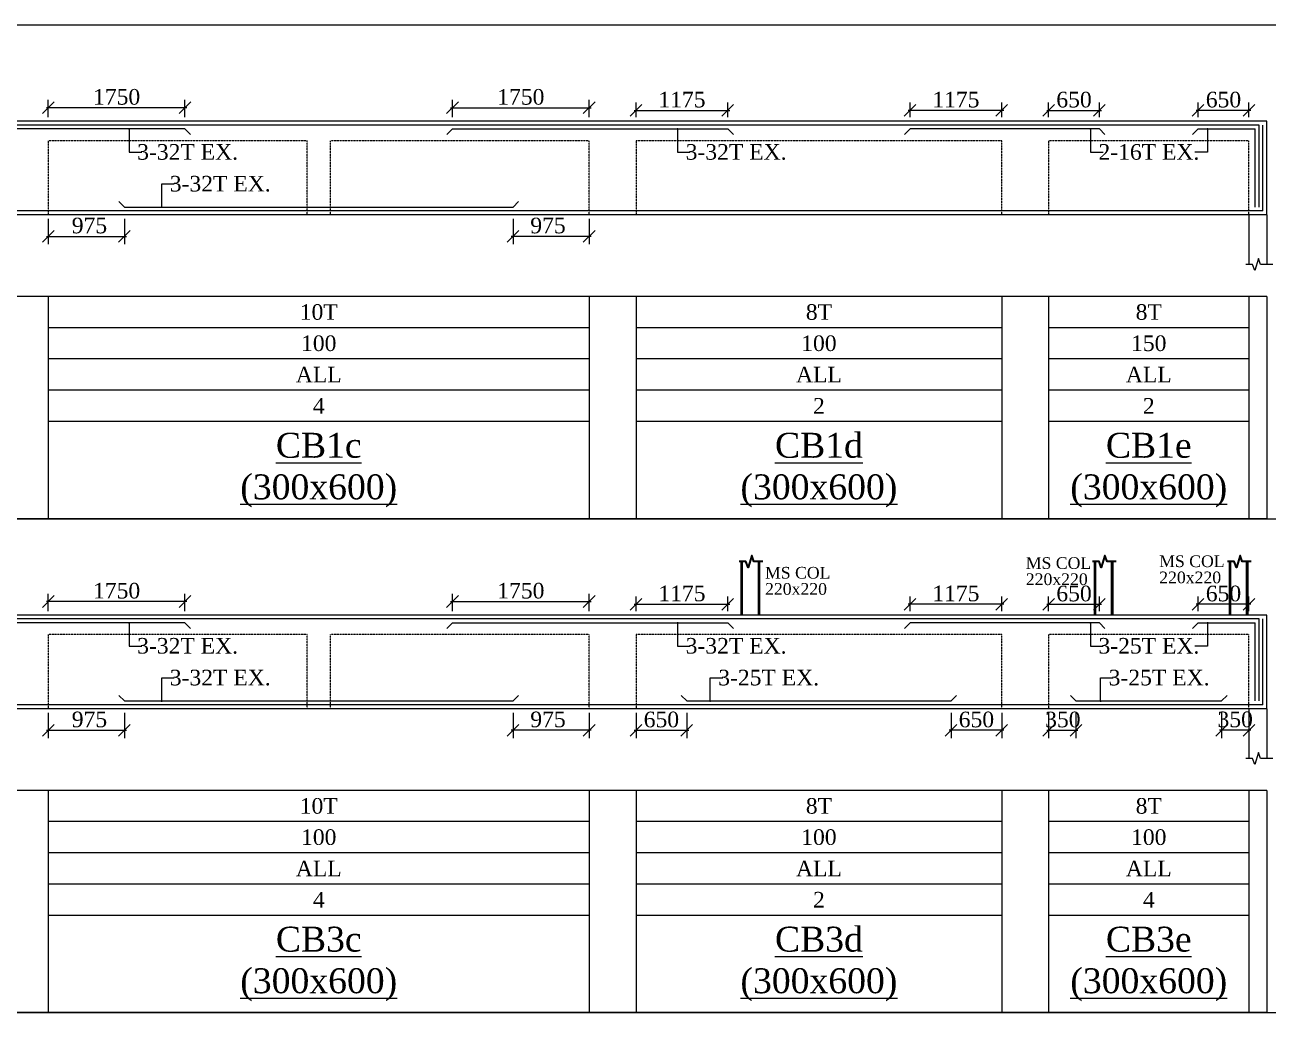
# Model space of a CAD drawing. Header units: inches. Extents: x 11017527 to 11245450, y -2821070 to -2693013.
# Drawn here: x 11199639 to 11215560, y -2738076 to -2725269 of the extents above; entities that cross this region are included whole.
import ezdxf
from ezdxf.enums import TextEntityAlignment as Align

# ---------------------------------------------------------------- set-up
doc = ezdxf.new("R2010")
doc.units = ezdxf.units.IN
doc.header["$LTSCALE"] = 0.5
doc.header["$MEASUREMENT"] = 0
doc.linetypes.add('HIDDEN', pattern=[9.525, 6.35, -3.175])
doc.layers.get('0').update_dxf_attribs({"lineweight": 0})
for name, color, linetype, lineweight in [('S-C4-ABOVE B1 TO TOP', 7, 'Continuous', 30), ('S-CUT OUT LINE', 9, 'Continuous', 9), ('S-DIM L.S.', 4, 'Continuous', 9), ('S-L.S.SECTION', 5, 'Continuous', 9), ('S-L.S.SLAB LINE', 8, 'HIDDEN', 5), ('S-L.S.STEEL', 6, 'Continuous', 15), ('S-SECTION MARK', 7, 'Continuous', 0), ('S-SHEET', 251, 'Continuous', 0), ('S-TEXT', 7, 'Continuous', 0), ('S-TEXT L.S. BEAM NO.', 30, 'Continuous', 5), ('S-TEXT. L.S.', 7, 'Continuous', 13)]:
    doc.layers.add(name, color=color, linetype=linetype, lineweight=lineweight)
doc.styles.add('135', font='arial.ttf', dxfattribs={"width": 0.8, "height": 135})
doc.styles.add('SHEET TEXT', font='times.ttf')
doc.styles.get("Standard").update_dxf_attribs({"font": 'times.ttf'})
doc.styles.add('TEXT', font='times.ttf')
doc.dimstyles.new('75', dxfattribs={"dimtxt": 135, "dimasz": 90, "dimexe": 0.1, "dimexo": 0.03, "dimgap": 0.09, "dimtad": 1, "dimdec": 0, "dimzin": 0, "dimdsep": 46, "dimtxsty": '135', "dimblk": 'ARCHTICK', "dimcen": 0.09, "dimclrd": 256, "dimclre": 256, "dimclrt": 256, "dimadec": 0, "dimazin": 0, "dimtfac": 1, "dimtdec": 0, "dimtofl": 0, "dimtmove": 1, "dimatfit": 3, "dimldrblk": 'DOTSMALL', "dimfxl": 1, "dimtolj": 1, "dimtzin": 0, "dimlwd": -1, "dimlwe": -1, "dimarcsym": 0})
doc.dimstyles.new('SETU_1', dxfattribs={"dimtxt": 200, "dimasz": 150, "dimexe": 100, "dimexo": 50, "dimgap": 35, "dimtad": 1, "dimdec": 0, "dimzin": 0, "dimdsep": 46, "dimtxsty": 'Standard', "dimblk": 'OBLIQUE', "dimcen": 150, "dimdle": 25, "dimclrd": 4, "dimclre": 7, "dimclrt": 256, "dimadec": 0, "dimazin": 0, "dimtfac": 1, "dimtdec": 0, "dimtofl": 0, "dimtmove": 1, "dimatfit": 3, "dimfxl": 1, "dimtolj": 1, "dimtzin": 0, "dimlwd": -1, "dimlwe": 5, "dimarcsym": 1})

# ---------------------------------------------------------------- blocks, each defined once
blk = doc.blocks.new('_Oblique')
at = {"color": 0, "linetype": 'ByBlock', "lineweight": -2}
blk.add_line((-0.5, -0.5), (0.5, 0.5), dxfattribs=at)
blk = doc.blocks.new('*D212')
at = {"layer": 'S-DIM L.S.', "color": 7, "transparency": 16777216}
blk.add_line((11215338, -2726364), (11214638, -2726364), dxfattribs=at)
at = {"layer": 'S-DIM L.S.', "color": 7, "lineweight": 5, "transparency": 16777216}
for p, q in [((11214663, -2726452), (11214663, -2726264)), ((11215313, -2726452), (11215313, -2726264))]:
    blk.add_line(p, q, dxfattribs=at)
at = {"layer": 'S-DIM L.S.', "color": 7, "transparency": 16777216, "xscale": 150, "yscale": 150, "zscale": 150, "rotation": 180}
blk.add_blockref('_Oblique', (11214663, -2726364), dxfattribs=at)
at = {"layer": 'S-DIM L.S.', "color": 7, "transparency": 16777216, "xscale": 150, "yscale": 150, "zscale": 150}
blk.add_blockref('_Oblique', (11215313, -2726364), dxfattribs=at)
at = {"layer": 'S-DIM L.S.', "transparency": 16777216, "insert": (11214988, -2726227), "char_height": 200, "attachment_point": 5, "style": 'TEXT'}
blk.add_mtext('\\A1;650', dxfattribs=at)
blk = doc.blocks.new('*D214')
at = {"layer": 'S-DIM L.S.', "color": 7, "transparency": 16777216}
blk.add_line((11212724, -2726364), (11213424, -2726364), dxfattribs=at)
at = {"layer": 'S-DIM L.S.', "color": 7, "lineweight": 5, "transparency": 16777216}
for p, q in [((11212749, -2726452), (11212749, -2726264)), ((11213399, -2726452), (11213399, -2726264))]:
    blk.add_line(p, q, dxfattribs=at)
at = {"layer": 'S-DIM L.S.', "color": 7, "transparency": 16777216, "xscale": 150, "yscale": 150, "zscale": 150, "rotation": 180}
blk.add_blockref('_Oblique', (11212749, -2726364), dxfattribs=at)
at = {"layer": 'S-DIM L.S.', "color": 7, "transparency": 16777216, "xscale": 150, "yscale": 150, "zscale": 150}
blk.add_blockref('_Oblique', (11213399, -2726364), dxfattribs=at)
at = {"layer": 'S-DIM L.S.', "transparency": 16777216, "insert": (11213074, -2726227), "char_height": 200, "attachment_point": 5, "style": 'TEXT'}
blk.add_mtext('\\A1;650', dxfattribs=at)
blk = doc.blocks.new('*D215')
at = {"layer": 'S-DIM L.S.', "color": 7, "transparency": 16777216}
blk.add_line((11212174, -2726364), (11210949, -2726364), dxfattribs=at)
at = {"layer": 'S-DIM L.S.', "color": 7, "lineweight": 5, "transparency": 16777216}
for p, q in [((11210974, -2726452), (11210974, -2726264)), ((11212149, -2726452), (11212149, -2726264))]:
    blk.add_line(p, q, dxfattribs=at)
at = {"layer": 'S-DIM L.S.', "color": 7, "transparency": 16777216, "xscale": 150, "yscale": 150, "zscale": 150, "rotation": 180}
blk.add_blockref('_Oblique', (11210974, -2726364), dxfattribs=at)
at = {"layer": 'S-DIM L.S.', "color": 7, "transparency": 16777216, "xscale": 150, "yscale": 150, "zscale": 150}
blk.add_blockref('_Oblique', (11212149, -2726364), dxfattribs=at)
at = {"layer": 'S-DIM L.S.', "transparency": 16777216, "insert": (11211561, -2726227), "char_height": 200, "attachment_point": 5, "style": 'TEXT'}
blk.add_mtext('\\A1;1175', dxfattribs=at)
blk = doc.blocks.new('*D216')
at = {"layer": 'S-DIM L.S.', "color": 7, "transparency": 16777216}
blk.add_line((11207440, -2726364), (11208665, -2726364), dxfattribs=at)
at = {"layer": 'S-DIM L.S.', "color": 7, "lineweight": 5, "transparency": 16777216}
for p, q in [((11207465, -2726452), (11207465, -2726264)), ((11208640, -2726452), (11208640, -2726264))]:
    blk.add_line(p, q, dxfattribs=at)
at = {"layer": 'S-DIM L.S.', "color": 7, "transparency": 16777216, "xscale": 150, "yscale": 150, "zscale": 150, "rotation": 180}
blk.add_blockref('_Oblique', (11207465, -2726364), dxfattribs=at)
at = {"layer": 'S-DIM L.S.', "color": 7, "transparency": 16777216, "xscale": 150, "yscale": 150, "zscale": 150}
blk.add_blockref('_Oblique', (11208640, -2726364), dxfattribs=at)
at = {"layer": 'S-DIM L.S.', "transparency": 16777216, "insert": (11208053, -2726227), "char_height": 200, "attachment_point": 5, "style": 'TEXT'}
blk.add_mtext('\\A1;1175', dxfattribs=at)
blk = doc.blocks.new('*D217')
at = {"layer": 'S-DIM L.S.', "color": 7, "lineweight": 5, "transparency": 16777216}
for p, q in [((11205890, -2727752), (11205890, -2728077)), ((11206865, -2727752), (11206865, -2728077))]:
    blk.add_line(p, q, dxfattribs=at)
at = {"layer": 'S-DIM L.S.', "color": 7, "transparency": 16777216}
blk.add_line((11206890, -2727977), (11205865, -2727977), dxfattribs=at)
at = {"layer": 'S-DIM L.S.', "color": 7, "transparency": 16777216, "xscale": 150, "yscale": 150, "zscale": 150, "rotation": 180}
blk.add_blockref('_Oblique', (11205890, -2727977), dxfattribs=at)
at = {"layer": 'S-DIM L.S.', "color": 7, "transparency": 16777216, "xscale": 150, "yscale": 150, "zscale": 150}
blk.add_blockref('_Oblique', (11206865, -2727977), dxfattribs=at)
at = {"layer": 'S-DIM L.S.', "transparency": 16777216, "insert": (11206338, -2727839), "char_height": 200, "attachment_point": 5, "style": 'TEXT'}
blk.add_mtext('\\A1;975', dxfattribs=at)
blk = doc.blocks.new('*D218')
at = {"layer": 'S-DIM L.S.', "color": 7, "lineweight": 5, "transparency": 16777216}
for p, q in [((11205115, -2726452), (11205115, -2726229)), ((11206865, -2726452), (11206865, -2726229))]:
    blk.add_line(p, q, dxfattribs=at)
at = {"layer": 'S-DIM L.S.', "color": 7, "transparency": 16777216}
blk.add_line((11205090, -2726329), (11206890, -2726329), dxfattribs=at)
at = {"layer": 'S-DIM L.S.', "color": 7, "transparency": 16777216, "xscale": 150, "yscale": 150, "zscale": 150, "rotation": 180}
blk.add_blockref('_Oblique', (11205115, -2726329), dxfattribs=at)
at = {"layer": 'S-DIM L.S.', "color": 7, "transparency": 16777216, "xscale": 150, "yscale": 150, "zscale": 150}
blk.add_blockref('_Oblique', (11206865, -2726329), dxfattribs=at)
at = {"layer": 'S-DIM L.S.', "transparency": 16777216, "insert": (11205990, -2726192), "char_height": 200, "attachment_point": 5, "style": 'TEXT'}
blk.add_mtext('\\A1;1750', dxfattribs=at)
blk = doc.blocks.new('*D220')
at = {"layer": 'S-DIM L.S.', "color": 7, "lineweight": 5, "transparency": 16777216}
for p, q in [((11199939, -2727752), (11199939, -2728077)), ((11200914, -2727752), (11200914, -2728077))]:
    blk.add_line(p, q, dxfattribs=at)
at = {"layer": 'S-DIM L.S.', "color": 7, "transparency": 16777216}
blk.add_line((11199914, -2727977), (11200939, -2727977), dxfattribs=at)
at = {"layer": 'S-DIM L.S.', "color": 7, "transparency": 16777216, "xscale": 150, "yscale": 150, "zscale": 150, "rotation": 180}
blk.add_blockref('_Oblique', (11199939, -2727977), dxfattribs=at)
at = {"layer": 'S-DIM L.S.', "color": 7, "transparency": 16777216, "xscale": 150, "yscale": 150, "zscale": 150}
blk.add_blockref('_Oblique', (11200914, -2727977), dxfattribs=at)
at = {"layer": 'S-DIM L.S.', "transparency": 16777216, "insert": (11200466, -2727839), "char_height": 200, "attachment_point": 5, "style": 'TEXT'}
blk.add_mtext('\\A1;975', dxfattribs=at)
blk = doc.blocks.new('*D221')
at = {"layer": 'S-DIM L.S.', "color": 7, "lineweight": 5, "transparency": 16777216}
for p, q in [((11199939, -2726452), (11199939, -2726229)), ((11201689, -2726452), (11201689, -2726229))]:
    blk.add_line(p, q, dxfattribs=at)
at = {"layer": 'S-DIM L.S.', "color": 7, "transparency": 16777216}
blk.add_line((11201714, -2726329), (11199914, -2726329), dxfattribs=at)
at = {"layer": 'S-DIM L.S.', "color": 7, "transparency": 16777216, "xscale": 150, "yscale": 150, "zscale": 150}
for p, rotation in [((11199939, -2726329), 179.9999996677906), ((11201689, -2726329), 359.9999996677906)]:
    blk.add_blockref('_Oblique', p, dxfattribs=dict(at, rotation=rotation))
at = {"layer": 'S-DIM L.S.', "transparency": 16777216, "insert": (11200814, -2726192), "char_height": 200, "attachment_point": 5, "rotation": 360, "style": 'TEXT'}
blk.add_mtext('\\A1;1750', dxfattribs=at)
blk = doc.blocks.new('_ArchTick')
at = {"color": 0, "linetype": 'ByBlock', "const_width": 0.15}
blk.add_lwpolyline([(-0.5, -0.5), (0.5, 0.5)], dxfattribs=at)
blk = doc.blocks.new('*D236')
at = {"layer": 'S-DIM L.S.', "color": 7, "lineweight": 5, "transparency": 16777216}
for p, q in [((11214663, -2732775), (11214663, -2732587)), ((11215313, -2732775), (11215313, -2732587))]:
    blk.add_line(p, q, dxfattribs=at)
at = {"layer": 'S-DIM L.S.', "color": 7, "transparency": 16777216}
blk.add_line((11215338, -2732687), (11214638, -2732687), dxfattribs=at)
at = {"layer": 'S-DIM L.S.', "color": 7, "transparency": 16777216, "xscale": 150, "yscale": 150, "zscale": 150, "rotation": 180}
blk.add_blockref('_Oblique', (11214663, -2732687), dxfattribs=at)
at = {"layer": 'S-DIM L.S.', "color": 7, "transparency": 16777216, "xscale": 150, "yscale": 150, "zscale": 150}
blk.add_blockref('_Oblique', (11215313, -2732687), dxfattribs=at)
at = {"layer": 'S-DIM L.S.', "transparency": 16777216, "insert": (11214988, -2732551), "char_height": 200, "attachment_point": 5, "style": 'TEXT'}
blk.add_mtext('\\A1;650', dxfattribs=at)
blk = doc.blocks.new('*D237')
at = {"layer": 'S-DIM L.S.', "color": 7, "lineweight": 5, "transparency": 16777216}
for p, q in [((11214963, -2734075), (11214963, -2734400)), ((11215313, -2734075), (11215313, -2734400))]:
    blk.add_line(p, q, dxfattribs=at)
at = {"layer": 'S-DIM L.S.', "color": 7, "transparency": 16777216}
blk.add_line((11215338, -2734300), (11214938, -2734300), dxfattribs=at)
at = {"layer": 'S-DIM L.S.', "color": 7, "transparency": 16777216, "xscale": 150, "yscale": 150, "zscale": 150, "rotation": 180}
blk.add_blockref('_Oblique', (11214963, -2734300), dxfattribs=at)
at = {"layer": 'S-DIM L.S.', "color": 7, "transparency": 16777216, "xscale": 150, "yscale": 150, "zscale": 150}
blk.add_blockref('_Oblique', (11215313, -2734300), dxfattribs=at)
at = {"layer": 'S-DIM L.S.', "transparency": 16777216, "insert": (11215138, -2734163), "char_height": 200, "attachment_point": 5, "style": 'TEXT'}
blk.add_mtext('\\A1;350', dxfattribs=at)
blk = doc.blocks.new('*D239')
at = {"layer": 'S-DIM L.S.', "color": 7, "lineweight": 5, "transparency": 16777216}
for p, q in [((11212749, -2732776), (11212749, -2732587)), ((11213399, -2732776), (11213399, -2732587))]:
    blk.add_line(p, q, dxfattribs=at)
at = {"layer": 'S-DIM L.S.', "color": 7, "transparency": 16777216}
blk.add_line((11212724, -2732687), (11213424, -2732687), dxfattribs=at)
at = {"layer": 'S-DIM L.S.', "color": 7, "transparency": 16777216, "xscale": 150, "yscale": 150, "zscale": 150, "rotation": 180}
blk.add_blockref('_Oblique', (11212749, -2732687), dxfattribs=at)
at = {"layer": 'S-DIM L.S.', "color": 7, "transparency": 16777216, "xscale": 150, "yscale": 150, "zscale": 150}
blk.add_blockref('_Oblique', (11213399, -2732687), dxfattribs=at)
at = {"layer": 'S-DIM L.S.', "transparency": 16777216, "insert": (11213074, -2732551), "char_height": 200, "attachment_point": 5, "style": 'TEXT'}
blk.add_mtext('\\A1;650', dxfattribs=at)
blk = doc.blocks.new('*D240')
at = {"layer": 'S-DIM L.S.', "color": 7, "lineweight": 5, "transparency": 16777216}
for p, q in [((11212749, -2734076), (11212749, -2734400)), ((11213099, -2734076), (11213099, -2734400))]:
    blk.add_line(p, q, dxfattribs=at)
at = {"layer": 'S-DIM L.S.', "color": 7, "transparency": 16777216}
blk.add_line((11212724, -2734300), (11213124, -2734300), dxfattribs=at)
at = {"layer": 'S-DIM L.S.', "color": 7, "transparency": 16777216, "xscale": 150, "yscale": 150, "zscale": 150, "rotation": 180}
blk.add_blockref('_Oblique', (11212749, -2734300), dxfattribs=at)
at = {"layer": 'S-DIM L.S.', "color": 7, "transparency": 16777216, "xscale": 150, "yscale": 150, "zscale": 150}
blk.add_blockref('_Oblique', (11213099, -2734300), dxfattribs=at)
at = {"layer": 'S-DIM L.S.', "transparency": 16777216, "insert": (11212931, -2734164), "char_height": 200, "attachment_point": 5, "style": 'TEXT'}
blk.add_mtext('\\A1;350', dxfattribs=at)
blk = doc.blocks.new('*D241')
at = {"layer": 'S-DIM L.S.', "color": 7, "lineweight": 5, "transparency": 16777216}
for p, q in [((11210974, -2732776), (11210974, -2732587)), ((11212149, -2732776), (11212149, -2732587))]:
    blk.add_line(p, q, dxfattribs=at)
at = {"layer": 'S-DIM L.S.', "color": 7, "transparency": 16777216}
blk.add_line((11212174, -2732687), (11210949, -2732687), dxfattribs=at)
at = {"layer": 'S-DIM L.S.', "color": 7, "transparency": 16777216, "xscale": 150, "yscale": 150, "zscale": 150, "rotation": 180}
blk.add_blockref('_Oblique', (11210974, -2732687), dxfattribs=at)
at = {"layer": 'S-DIM L.S.', "color": 7, "transparency": 16777216, "xscale": 150, "yscale": 150, "zscale": 150}
blk.add_blockref('_Oblique', (11212149, -2732687), dxfattribs=at)
at = {"layer": 'S-DIM L.S.', "transparency": 16777216, "insert": (11211561, -2732550), "char_height": 200, "attachment_point": 5, "style": 'TEXT'}
blk.add_mtext('\\A1;1175', dxfattribs=at)
blk = doc.blocks.new('*D242')
at = {"layer": 'S-DIM L.S.', "color": 7, "lineweight": 5, "transparency": 16777216}
for p, q in [((11211499, -2734076), (11211499, -2734400)), ((11212149, -2734076), (11212149, -2734400))]:
    blk.add_line(p, q, dxfattribs=at)
at = {"layer": 'S-DIM L.S.', "color": 7, "transparency": 16777216}
blk.add_line((11212174, -2734300), (11211474, -2734300), dxfattribs=at)
at = {"layer": 'S-DIM L.S.', "color": 7, "transparency": 16777216, "xscale": 150, "yscale": 150, "zscale": 150, "rotation": 180}
blk.add_blockref('_Oblique', (11211499, -2734300), dxfattribs=at)
at = {"layer": 'S-DIM L.S.', "color": 7, "transparency": 16777216, "xscale": 150, "yscale": 150, "zscale": 150}
blk.add_blockref('_Oblique', (11212149, -2734300), dxfattribs=at)
at = {"layer": 'S-DIM L.S.', "transparency": 16777216, "insert": (11211824, -2734164), "char_height": 200, "attachment_point": 5, "style": 'TEXT'}
blk.add_mtext('\\A1;650', dxfattribs=at)
blk = doc.blocks.new('*D261')
at = {"layer": 'S-DIM L.S.', "color": 7, "lineweight": 5, "transparency": 16777216}
for p, q in [((11207465, -2732776), (11207465, -2732587)), ((11208640, -2732776), (11208640, -2732587))]:
    blk.add_line(p, q, dxfattribs=at)
at = {"layer": 'S-DIM L.S.', "color": 7, "transparency": 16777216}
blk.add_line((11207440, -2732687), (11208665, -2732687), dxfattribs=at)
at = {"layer": 'S-DIM L.S.', "color": 7, "transparency": 16777216, "xscale": 150, "yscale": 150, "zscale": 150, "rotation": 180}
blk.add_blockref('_Oblique', (11207465, -2732687), dxfattribs=at)
at = {"layer": 'S-DIM L.S.', "color": 7, "transparency": 16777216, "xscale": 150, "yscale": 150, "zscale": 150}
blk.add_blockref('_Oblique', (11208640, -2732687), dxfattribs=at)
at = {"layer": 'S-DIM L.S.', "transparency": 16777216, "insert": (11208053, -2732550), "char_height": 200, "attachment_point": 5, "style": 'TEXT'}
blk.add_mtext('\\A1;1175', dxfattribs=at)
blk = doc.blocks.new('*D262')
at = {"layer": 'S-DIM L.S.', "color": 7, "lineweight": 5, "transparency": 16777216}
for p, q in [((11207465, -2734076), (11207465, -2734400)), ((11208115, -2734076), (11208115, -2734400))]:
    blk.add_line(p, q, dxfattribs=at)
at = {"layer": 'S-DIM L.S.', "color": 7, "transparency": 16777216}
blk.add_line((11207440, -2734300), (11208140, -2734300), dxfattribs=at)
at = {"layer": 'S-DIM L.S.', "color": 7, "transparency": 16777216, "xscale": 150, "yscale": 150, "zscale": 150, "rotation": 180}
blk.add_blockref('_Oblique', (11207465, -2734300), dxfattribs=at)
at = {"layer": 'S-DIM L.S.', "color": 7, "transparency": 16777216, "xscale": 150, "yscale": 150, "zscale": 150}
blk.add_blockref('_Oblique', (11208115, -2734300), dxfattribs=at)
at = {"layer": 'S-DIM L.S.', "transparency": 16777216, "insert": (11207790, -2734164), "char_height": 200, "attachment_point": 5, "style": 'TEXT'}
blk.add_mtext('\\A1;650', dxfattribs=at)
blk = doc.blocks.new('*D263')
at = {"layer": 'S-DIM L.S.', "color": 7, "lineweight": 5, "transparency": 16777216}
for p, q in [((11205890, -2734076), (11205890, -2734400)), ((11206865, -2734076), (11206865, -2734400))]:
    blk.add_line(p, q, dxfattribs=at)
at = {"layer": 'S-DIM L.S.', "color": 7, "transparency": 16777216}
blk.add_line((11206890, -2734300), (11205865, -2734300), dxfattribs=at)
at = {"layer": 'S-DIM L.S.', "color": 7, "transparency": 16777216, "xscale": 150, "yscale": 150, "zscale": 150, "rotation": 180}
blk.add_blockref('_Oblique', (11205890, -2734300), dxfattribs=at)
at = {"layer": 'S-DIM L.S.', "color": 7, "transparency": 16777216, "xscale": 150, "yscale": 150, "zscale": 150}
blk.add_blockref('_Oblique', (11206865, -2734300), dxfattribs=at)
at = {"layer": 'S-DIM L.S.', "transparency": 16777216, "insert": (11206338, -2734163), "char_height": 200, "attachment_point": 5, "style": 'TEXT'}
blk.add_mtext('\\A1;975', dxfattribs=at)
blk = doc.blocks.new('*D264')
at = {"layer": 'S-DIM L.S.', "color": 7, "lineweight": 5, "transparency": 16777216}
for p, q in [((11205115, -2732775), (11205115, -2732552)), ((11206865, -2732775), (11206865, -2732552))]:
    blk.add_line(p, q, dxfattribs=at)
at = {"layer": 'S-DIM L.S.', "color": 7, "transparency": 16777216}
blk.add_line((11205090, -2732652), (11206890, -2732652), dxfattribs=at)
at = {"layer": 'S-DIM L.S.', "color": 7, "transparency": 16777216, "xscale": 150, "yscale": 150, "zscale": 150, "rotation": 180}
blk.add_blockref('_Oblique', (11205115, -2732652), dxfattribs=at)
at = {"layer": 'S-DIM L.S.', "color": 7, "transparency": 16777216, "xscale": 150, "yscale": 150, "zscale": 150}
blk.add_blockref('_Oblique', (11206865, -2732652), dxfattribs=at)
at = {"layer": 'S-DIM L.S.', "transparency": 16777216, "insert": (11205990, -2732515), "char_height": 200, "attachment_point": 5, "style": 'TEXT'}
blk.add_mtext('\\A1;1750', dxfattribs=at)
blk = doc.blocks.new('*D266')
at = {"layer": 'S-DIM L.S.', "color": 7, "lineweight": 5, "transparency": 16777216}
for p, q in [((11199939, -2734076), (11199939, -2734400)), ((11200914, -2734076), (11200914, -2734400))]:
    blk.add_line(p, q, dxfattribs=at)
at = {"layer": 'S-DIM L.S.', "color": 7, "transparency": 16777216}
blk.add_line((11199914, -2734300), (11200939, -2734300), dxfattribs=at)
at = {"layer": 'S-DIM L.S.', "color": 7, "transparency": 16777216, "xscale": 150, "yscale": 150, "zscale": 150, "rotation": 180}
blk.add_blockref('_Oblique', (11199939, -2734300), dxfattribs=at)
at = {"layer": 'S-DIM L.S.', "color": 7, "transparency": 16777216, "xscale": 150, "yscale": 150, "zscale": 150}
blk.add_blockref('_Oblique', (11200914, -2734300), dxfattribs=at)
at = {"layer": 'S-DIM L.S.', "transparency": 16777216, "insert": (11200466, -2734163), "char_height": 200, "attachment_point": 5, "style": 'TEXT'}
blk.add_mtext('\\A1;975', dxfattribs=at)
blk = doc.blocks.new('*D267')
at = {"layer": 'S-DIM L.S.', "color": 7, "lineweight": 5, "transparency": 16777216}
for p, q in [((11199939, -2732775), (11199939, -2732552)), ((11201689, -2732775), (11201689, -2732552))]:
    blk.add_line(p, q, dxfattribs=at)
at = {"layer": 'S-DIM L.S.', "color": 7, "transparency": 16777216}
blk.add_line((11201714, -2732652), (11199914, -2732652), dxfattribs=at)
at = {"layer": 'S-DIM L.S.', "color": 7, "transparency": 16777216, "xscale": 150, "yscale": 150, "zscale": 150}
for p, rotation in [((11199939, -2732652), 179.9999996677906), ((11201689, -2732652), 359.9999996677906)]:
    blk.add_blockref('_Oblique', p, dxfattribs=dict(at, rotation=rotation))
at = {"layer": 'S-DIM L.S.', "transparency": 16777216, "insert": (11200814, -2732515), "char_height": 200, "attachment_point": 5, "rotation": 360, "style": 'TEXT'}
blk.add_mtext('\\A1;1750', dxfattribs=at)

msp = doc.modelspace()

# ---------------------------------------------------------------- linework, layer by layer
at = {"layer": 'S-C4-ABOVE B1 TO TOP', "color": 6, "linetype": 'ByBlock'}
for p, q in [((11208816.016, -2732825.488, -0.012), (11208816.016, -2732138.987, -0.012)), ((11208826.016, -2732825.488, -0.012), (11208826.016, -2732138.987, -0.012)), ((11209036.016, -2732825.488, -0.012), (11209036.016, -2732138.987, -0.012)), ((11209046.016, -2732825.488, -0.012), (11209046.016, -2732138.987, -0.012)), ((11213338.871, -2732825.488, -0.012), (11213338.871, -2732138.987, -0.012)), ((11213348.871, -2732825.488, -0.012), (11213348.871, -2732138.987, -0.012)), ((11213558.871, -2732825.488, -0.012), (11213558.871, -2732138.987, -0.012)), ((11213568.871, -2732825.488, -0.012), (11213568.871, -2732138.987, -0.012)), ((11215068.871, -2732825.488, -0.012), (11215068.871, -2732138.987, -0.012)), ((11215078.871, -2732825.488, -0.012), (11215078.871, -2732138.987, -0.012)), ((11215288.871, -2732825.488, -0.012), (11215288.871, -2732138.987, -0.012)), ((11215298.871, -2732825.488, -0.012), (11215298.871, -2732138.987, -0.012))]:
    msp.add_line(p, q, dxfattribs=at)
for points, elevation in [([(11209089.76, -2732138.987), (11208975.088, -2732138.987), (11208947.118, -2732062.139), (11208900.441, -2732215.835), (11208872.471, -2732138.987), (11208787.255, -2732138.987)], 0.026), ([(11213612.616, -2732138.987), (11213497.944, -2732138.987), (11213469.974, -2732062.139), (11213423.297, -2732215.835), (11213395.326, -2732138.987), (11213310.111, -2732138.987)], 0.026), ([(11215342.616, -2732138.987), (11215227.944, -2732138.987), (11215199.974, -2732062.139), (11215153.297, -2732215.835), (11215125.326, -2732138.987), (11215040.111, -2732138.987)], 0.005)]:
    msp.add_lwpolyline(points, dxfattribs=dict(at, elevation=elevation))
at = {"layer": 'S-CUT OUT LINE'}
for points, elevation in [([(11215618.288, -2728338.112), (11215463.572, -2728338.112), (11215435.602, -2728261.264), (11215388.925, -2728414.96), (11215360.955, -2728338.112), (11215275.739, -2728338.112)], 0.007), ([(11215618.288, -2734661.873), (11215463.572, -2734661.873), (11215435.602, -2734585.025), (11215388.925, -2734738.721), (11215360.955, -2734661.873), (11215275.739, -2734661.873)], 0.005)]:
    msp.add_lwpolyline(points, dxfattribs=dict(at, elevation=elevation))
at = {"layer": 'S-L.S.SECTION', "color": 5}
for p, q in [((11215543.288, -2726501.728, -0.031), (11190008.535, -2726501.728, -0.016)), ((11215543.288, -2727701.728, -0.016), (11215543.288, -2726501.728, -0.016)), ((11215543.288, -2727701.728, -0.031), (11190008.535, -2727701.728, -0.016)), ((11215543.288, -2732825.488, -0.033), (11190008.535, -2732825.488, -0.017)), ((11215543.288, -2734025.488, -0.017), (11215543.288, -2732825.488, -0.017)), ((11215543.288, -2734025.488, -0.033), (11190008.535, -2734025.488, -0.017))]:
    msp.add_line(p, q, dxfattribs=at)
at = {"layer": 'S-L.S.SECTION', "color": 1}
for p, q in [((11215313.288, -2727701.728, -0.016), (11215313.288, -2728338.112, -0.016)), ((11215543.288, -2727701.728, 0.009), (11215543.288, -2728338.112, 0.009)), ((11215313.288, -2734025.488, -0.017), (11215313.288, -2734661.873, -0.017)), ((11215543.288, -2734025.488, 0.007), (11215543.288, -2734661.873, 0.007))]:
    msp.add_line(p, q, dxfattribs=at)
at = {"layer": 'S-L.S.SLAB LINE', "linetype": 'HIDDEN', "ltscale": 0.8}
for p, q in [((11203253.871, -2726751.729, -0.03), (11199938.871, -2726751.729, -0.022)), ((11199938.871, -2726751.729, -0.007), (11199938.871, -2727701.68, -0.007)), ((11203253.871, -2727701.728, -0.01), (11203253.871, -2726751.729, -0.01)), ((11206865.452, -2726751.729, -0.039), (11203553.871, -2726751.729, -0.031)), ((11203553.871, -2727701.728, -0.01), (11203553.871, -2726751.729, -0.01)), ((11206865.452, -2727701.728, -0.01), (11206865.452, -2726751.729, -0.01)), ((11212148.871, -2726751.729, -0.052), (11207465.452, -2726751.729, -0.04)), ((11207465.452, -2726751.729, -0.007), (11207465.452, -2727701.68, -0.007)), ((11212148.871, -2727701.776, -0.012), (11212148.871, -2726751.729, -0.012)), ((11215313.284, -2726751.728, -0.06), (11212748.871, -2726751.729, -0.053)), ((11212748.871, -2726751.729, -0.032), (11212748.871, -2727701.776, -0.032)), ((11215313.284, -2727701.728, -0.01), (11215313.284, -2726751.728, -0.01)), ((11203253.871, -2733075.489, -0.031), (11199938.871, -2733075.49, -0.023)), ((11199938.871, -2733075.49, -0.008), (11199938.871, -2734025.44, -0.008)), ((11203253.871, -2734025.488, -0.012), (11203253.871, -2733075.489, -0.012)), ((11206865.452, -2733075.489, -0.04), (11203553.871, -2733075.489, -0.032)), ((11203553.871, -2734025.488, -0.012), (11203553.871, -2733075.489, -0.012)), ((11206865.452, -2734025.488, -0.012), (11206865.452, -2733075.489, -0.012)), ((11212148.871, -2733075.489, -0.053), (11207465.452, -2733075.489, -0.042)), ((11207465.452, -2733075.489, -0.008), (11207465.452, -2734025.44, -0.008)), ((11212148.871, -2734025.536, -0.014), (11212148.871, -2733075.489, -0.014)), ((11215313.284, -2733075.489, -0.061), (11212748.871, -2733075.489, -0.055)), ((11212748.871, -2733075.489, -0.033), (11212748.871, -2734025.536, -0.033)), ((11215313.284, -2734025.488, -0.012), (11215313.284, -2733075.489, -0.012))]:
    msp.add_line(p, q, dxfattribs=at)
at = {"layer": 'S-L.S.STEEL', "color": 1}
for p, q in [((11215443.288, -2726551.728, -0.031), (11190108.535, -2726551.728, -0.016)), ((11215443.288, -2727601.728, -0.016), (11215443.288, -2726551.728, -0.016)), ((11215493.288, -2727651.728, -0.016), (11215493.288, -2726551.728, -0.016)), ((11215493.288, -2727651.728, -0.031), (11190058.535, -2727651.728, -0.016)), ((11215443.288, -2732875.488, -0.033), (11190108.535, -2732875.488, -0.017)), ((11215443.288, -2733925.488, -0.017), (11215443.288, -2732875.488, -0.017)), ((11215493.288, -2733975.488, -0.017), (11215493.288, -2732875.488, -0.017)), ((11215493.288, -2733975.488, -0.033), (11190058.535, -2733975.488, -0.017))]:
    msp.add_line(p, q, dxfattribs=at)
at = {"layer": 'S-L.S.STEEL'}
for p, q in [((11201688.871, -2726601.776, 0.006), (11198163.871, -2726601.776, -0.063)), ((11201688.871, -2726601.776, -0.012), (11201759.88, -2726672.784, -0.012)), ((11205115.452, -2726601.776, -0.012), (11205044.443, -2726672.784, -0.012)), ((11205115.452, -2726601.776, 0.006), (11208640.452, -2726601.776, -0.063)), ((11208640.452, -2726601.776, -0.012), (11208711.46, -2726672.784, -0.012)), ((11210973.871, -2726601.776, -0.012), (11210902.863, -2726672.784, -0.012)), ((11213398.871, -2726601.776, -0.016), (11210973.871, -2726601.776, -0.063)), ((11213398.871, -2726601.776, -0.002), (11213469.88, -2726672.784, -0.002)), ((11214663.284, -2726601.728, 0.003), (11214592.276, -2726672.736, 0.003)), ((11214663.284, -2726601.728, -0.011), (11215393.288, -2726601.728, -0.033)), ((11215393.288, -2727601.728, -0.016), (11215393.288, -2726601.728, -0.016)), ((11200913.806, -2727601.712, 0.001), (11200842.863, -2727530.769, 0.001)), ((11205890.486, -2727601.743, 0.001), (11205961.46, -2727530.769, 0.001)), ((11200913.806, -2727601.712, -0.009), (11205890.486, -2727601.743, -0.011)), ((11201688.871, -2732925.536, 0.004), (11198163.871, -2732925.536, -0.064)), ((11201688.871, -2732925.536, -0.014), (11201759.88, -2732996.545, -0.014)), ((11205115.452, -2732925.536, -0.014), (11205044.443, -2732996.545, -0.014)), ((11205115.452, -2732925.536, 0.004), (11208640.452, -2732925.536, -0.064)), ((11208640.452, -2732925.536, -0.014), (11208711.46, -2732996.545, -0.014)), ((11210973.871, -2732925.536, -0.014), (11210902.863, -2732996.545, -0.014)), ((11213398.871, -2732925.536, -0.017), (11210973.871, -2732925.536, -0.064)), ((11213398.871, -2732925.536, -0.004), (11213469.88, -2732996.545, -0.004)), ((11214663.284, -2732925.488, 0.001), (11214592.276, -2732996.497, 0.001)), ((11214663.284, -2732925.488, -0.012), (11215393.288, -2732925.488, -0.034)), ((11215393.288, -2733925.488, -0.017), (11215393.288, -2732925.488, -0.017)), ((11200913.806, -2733925.473, 0), (11200842.863, -2733854.53, 0)), ((11205890.486, -2733925.504, 0), (11205961.46, -2733854.53, 0)), ((11208115.431, -2733925.518, -0.004), (11208044.443, -2733854.53, -0.004)), ((11211498.871, -2733925.539, -0.004), (11211569.88, -2733854.53, -0.004)), ((11213098.876, -2733925.541, -0.009), (11213027.863, -2733854.528, -0.009)), ((11214963.291, -2733925.481, 0.006), (11215034.292, -2733854.48, 0.006)), ((11200913.806, -2733925.473, -0.01), (11205890.486, -2733925.504, -0.012)), ((11208115.431, -2733925.518, -0.013), (11211498.871, -2733925.539, -0.014)), ((11213098.876, -2733925.541, -0.044), (11214963.291, -2733925.481, -0.007))]:
    msp.add_line(p, q, dxfattribs=at)
at = {"layer": 'S-SHEET'}
for p, q in [((11215543.288, -2728746.728, -0.016), (11190008.535, -2728746.728, 0.001)), ((11199938.871, -2728746.68, -0.007), (11199938.871, -2731592.467, -0.007)), ((11206865.452, -2728746.728, -0.01), (11206865.452, -2731592.515, -0.01)), ((11206865.452, -2728746.728, 0.002), (11206865.452, -2731592.515, 0.002)), ((11207465.452, -2728746.68, -0.007), (11207465.452, -2731592.467, -0.007)), ((11212148.871, -2728746.776, -0.012), (11212148.871, -2731592.563, -0.012)), ((11212748.871, -2728746.776, -0.01), (11212748.871, -2731592.563, -0.01)), ((11215313.288, -2728746.728, -0.011), (11215313.288, -2731592.515, -0.011)), ((11215543.288, -2728746.728, -0.016), (11215543.288, -2731592.515, -0.016)), ((11206865.452, -2729146.747, 0.004), (11199938.871, -2729146.709, 0.004)), ((11212148.871, -2729146.776, 0.004), (11207465.452, -2729146.75, 0.004)), ((11215313.288, -2729146.728, 0.007), (11212748.871, -2729146.776, 0.002)), ((11206865.452, -2729546.747, 0.004), (11199938.871, -2729546.709, 0.004)), ((11212148.871, -2729546.776, 0.004), (11207465.452, -2729546.75, 0.004)), ((11215313.288, -2729546.728, 0.007), (11212748.871, -2729546.776, 0.002)), ((11206865.452, -2729946.747, 0.004), (11199938.871, -2729946.709, 0.004)), ((11212148.871, -2729946.776, 0.004), (11207465.452, -2729946.75, 0.004)), ((11215313.288, -2729946.728, 0.007), (11212748.871, -2729946.776, 0.002)), ((11206865.452, -2730346.747, 0.004), (11199938.871, -2730346.709, 0.004)), ((11212148.871, -2730346.776, 0.004), (11207465.452, -2730346.75, 0.004)), ((11215313.288, -2730346.728, 0.007), (11212748.871, -2730346.776, 0.002)), ((11187769.912, -2731592.515, 0.001), (11245449.902, -2731592.515, 0.001)), ((11215543.288, -2731592.515, -0.016), (11190008.535, -2731592.515, 0.001)), ((11215543.288, -2735070.488, -0.017), (11190008.535, -2735070.488)), ((11199938.871, -2735070.44, -0.008), (11199938.871, -2737916.228, -0.008)), ((11206865.452, -2735070.488, -0.012), (11206865.452, -2737916.276, -0.012)), ((11206865.452, -2735070.488, 0), (11206865.452, -2737916.276, 0)), ((11207465.452, -2735070.44, -0.008), (11207465.452, -2737916.228, -0.008)), ((11212148.871, -2735070.536, -0.014), (11212148.871, -2737916.324, -0.014)), ((11212748.871, -2735070.536, -0.012), (11212748.871, -2737916.324, -0.012)), ((11215313.288, -2735070.488, -0.012), (11215313.288, -2737916.276, -0.012)), ((11215543.288, -2735070.488, -0.017), (11215543.288, -2737916.276, -0.017)), ((11206865.452, -2735470.507, 0.003), (11199938.871, -2735470.469, 0.002)), ((11212148.871, -2735470.536, 0.003), (11207465.452, -2735470.511, 0.003)), ((11215313.288, -2735470.488, 0.006), (11212748.871, -2735470.536, 0)), ((11206865.452, -2735870.507, 0.003), (11199938.871, -2735870.469, 0.002)), ((11212148.871, -2735870.536, 0.003), (11207465.452, -2735870.511, 0.003)), ((11215313.288, -2735870.488, 0.006), (11212748.871, -2735870.536, 0)), ((11206865.452, -2736270.507, 0.003), (11199938.871, -2736270.469, 0.002)), ((11212148.871, -2736270.536, 0.003), (11207465.452, -2736270.511, 0.003)), ((11215313.288, -2736270.488, 0.006), (11212748.871, -2736270.536, 0)), ((11206865.452, -2736670.507, 0.003), (11199938.871, -2736670.469, 0.002)), ((11212148.871, -2736670.536, 0.003), (11207465.452, -2736670.511, 0.003)), ((11215313.288, -2736670.488, 0.006), (11212748.871, -2736670.536, 0)), ((11187769.912, -2737916.277, -0.001), (11245449.902, -2737916.277, -0.001)), ((11215543.288, -2737916.276, -0.017), (11190008.535, -2737916.276))]:
    msp.add_line(p, q, dxfattribs=at)
msp.add_lwpolyline([(11245449.902, -2772611.23), (11187769.912, -2772611.23), (11187769.912, -2725268.754), (11245449.902, -2725268.754)], close=True, dxfattribs=at)

# ---------------------------------------------------------------- texts
at = {"layer": 'S-C4-ABOVE B1 TO TOP', "color": 6, "linetype": 'ByBlock', "style": 'SHEET TEXT'}
for s, p in [('MS COL', (11212456.537, -2732234.706, -0.012)), ('MS COL', (11214164.946, -2732211.41, -0.012)), ('MS COL', (11209117.375, -2732358.954, -0.012)), ('220x220', (11212456.537, -2732441.783, -0.012)), ('220x220', (11214164.946, -2732418.486, -0.012)), ('220x220', (11209117.375, -2732566.03, -0.012))]:
    msp.add_text(s, height=150, dxfattribs=at).set_placement(p)
at = {"layer": 'S-TEXT', "char_height": 200, "attachment_point": 5, "style": 'TEXT'}
for s, insert, width in [('10T', (11203402.162, -2728946.713, 0), 4526.58035), ('8T', (11209807.162, -2728946.713, -0.011), 2283.41965), ('8T', (11214031.08, -2728946.713, -0.008), 2564.41704), ('\\pxt9.000002;100', (11203402.162, -2729346.698, -0.005), 4526.58035), ('\\pxt9.000002;100', (11209807.162, -2729346.65, -0.016), 2283.41965), ('\\pxt9.000002;150', (11214031.08, -2729346.698, -0.015), 2564.41704), ('ALL', (11203402.162, -2729746.698, -0.005), 4526.58035), ('ALL', (11209807.162, -2729746.709, -0.008), 2283.41965), ('ALL', (11214031.08, -2729746.713, -0.006), 2564.41704), ('4', (11203402.162, -2730146.713, -0.007), 6926.58035), ('2', (11209807.162, -2730146.665, -0.018), 4683.41965), ('2', (11214031.081, -2730146.713, -0.016), 2564.41966), ('10T', (11203402.162, -2735270.474, -0.002), 4526.58035), ('8T', (11209807.162, -2735270.474, -0.012), 2283.41965), ('8T', (11214031.08, -2735270.474, -0.009), 2564.41704), ('\\pxt9.000002;100', (11203402.162, -2735670.459, -0.007), 4526.58035), ('\\pxt9.000002;100', (11209807.162, -2735670.411, -0.017), 2283.41965), ('\\pxt9.000002;100', (11214031.08, -2735670.459, -0.016), 2564.41704), ('ALL', (11203402.162, -2736070.459, -0.007), 4526.58035), ('ALL', (11209807.162, -2736070.47, -0.009), 2283.41965), ('ALL', (11214031.08, -2736070.474, -0.007), 2564.41704), ('4', (11203402.162, -2736470.474, -0.009), 6926.58035), ('2', (11209807.162, -2736470.425, -0.019), 4683.41965), ('4', (11214031.081, -2736470.474, -0.018), 2564.41966)]:
    msp.add_mtext(s, dxfattribs=dict(at, insert=insert, width=width))
at = {"layer": 'S-TEXT L.S. BEAM NO.', "linetype": 'ByBlock', "char_height": 319.2745, "attachment_point": 5, "style": 'TEXT'}
for s, insert, width in [('{\\LCB1c\\P(300x600)}', (11203402.162, -2730969.606, -0.012), 6926.58035), ('{\\LCB1d\\P(300x600)}', (11209807.162, -2730969.621, -0.017), 4683.41965), ('{\\LCB1e\\P(300x600)}', (11214031.08, -2730969.606, -0.013), 2564.41704), ('{\\LCB3c\\P(300x600)}', (11203402.162, -2737293.367, -0.014), 6926.58035), ('{\\LCB3d\\P(300x600)}', (11209807.162, -2737293.382, -0.018), 4683.41965), ('{\\LCB3e\\P(300x600)}', (11214031.08, -2737293.367, -0.014), 2564.41704)]:
    msp.add_mtext(s, dxfattribs=dict(at, insert=insert, width=width))
at = {"layer": 'S-TEXT. L.S.', "style": 'TEXT'}
for s, p in [('3-32T EX.', (11201723.342, -2726995.147, -0.043)), ('3-32T EX.', (11208746.522, -2726995.147, -0.043)), ('2-16T EX.', (11214033.209, -2726995.147, -0.043)), ('3-32T EX.', (11202140.672, -2727402.231, -0.039)), ('3-32T EX.', (11201723.342, -2733318.908, -0.044)), ('3-32T EX.', (11208746.522, -2733318.908, -0.044)), ('3-25T EX.', (11214033.209, -2733318.908, -0.044)), ('3-32T EX.', (11202140.672, -2733725.991, -0.04)), ('3-25T EX.', (11209163.852, -2733725.991, -0.04)), ('3-25T EX.', (11214163.195, -2733725.991, -0.04))]:
    msp.add_text(s, height=200, dxfattribs=at).set_placement(p, align=Align.CENTER)

# ---------------------------------------------------------------- dimensions: what is measured, and where the dimension line sits
at = {"layer": 'S-DIM L.S.'}
for p1, p2, distance, picture, middle in [((11201688.871, -2726501.728, -0.01), (11199938.871, -2726501.728, -0.026), -173.104, '*D221', (11200813.871, -2726191.605, -0.01)), ((11205115.452, -2726501.728, -0.01), (11206865.452, -2726501.728, -0.026), 173.104, '*D218', (11205990.452, -2726191.605, -0.01)), ((11201688.871, -2732825.488, -0.012), (11199938.871, -2732825.488, -0.028), -173.104, '*D267', (11200813.871, -2732515.366, -0.012)), ((11205115.452, -2732825.488, -0.012), (11206865.452, -2732825.488, -0.028), 173.104, '*D264', (11205990.452, -2732515.366, -0.012))]:
    dim = msp.add_aligned_dim(p1=p1, p2=p2, distance=distance, dimstyle='SETU_1', override={"dimtxsty": 'TEXT', "dimblk": 'Oblique', "dimclrd": 7}, dxfattribs=at)
    dim.commit()
    dim.dimension.update_dxf_attribs({"geometry": picture, "text_midpoint": middle})
for base, p1, p2, picture, middle in [((11208640.452, -2726363.624, -0.012), (11207465.452, -2726501.776, -0.012), (11208640.452, -2726501.776, -0.012), '*D216', (11208052.952, -2726226.605, -0.012)), ((11213398.871, -2726363.624, 0.019), (11212748.871, -2726501.776, 0.002), (11213398.871, -2726501.776, -0.002), '*D214', (11213073.871, -2726226.894, 0.019)), ((11208640.452, -2732687.385, -0.014), (11207465.452, -2732825.536, -0.014), (11208640.452, -2732825.536, -0.014), '*D261', (11208052.952, -2732550.366, -0.014)), ((11213398.871, -2732687.385, 0.017), (11212748.871, -2732825.536, 0.001), (11213398.871, -2732825.536, -0.004), '*D239', (11213073.871, -2732550.654, 0.017))]:
    dim = msp.add_linear_dim(base=base, p1=p1, p2=p2, dimstyle='SETU_1', override={"dimtxsty": 'TEXT', "dimblk": 'Oblique', "dimclrd": 7, "dimarcsym": 1}, dxfattribs=at)
    dim.commit()
    dim.dimension.update_dxf_attribs({"geometry": picture, "text_midpoint": middle})
for base, p1, p2, picture, middle in [((11210973.871, -2726363.624, -0.012), (11212148.871, -2726501.776, -0.012), (11210973.871, -2726501.776, -0.012), '*D215', (11211561.371, -2726226.605, -0.012)), ((11214663.284, -2726363.576, 0.007), (11215313.284, -2726501.728, 0.007), (11214663.284, -2726501.728, 0.003), '*D212', (11214988.284, -2726226.846, 0.007)), ((11210973.871, -2732687.385, -0.014), (11212148.871, -2732825.536, -0.014), (11210973.871, -2732825.536, -0.014), '*D241', (11211561.371, -2732550.366, -0.014)), ((11214663.284, -2732687.337, 0.005), (11215313.284, -2732825.488, 0.005), (11214663.284, -2732825.488, 0.001), '*D236', (11214988.284, -2732550.606, 0.005))]:
    dim = msp.add_linear_dim(base=base, p1=p1, p2=p2, angle=180, dimstyle='SETU_1', override={"dimtxsty": 'TEXT', "dimblk": 'Oblique', "dimclrd": 7, "dimarcsym": 1}, dxfattribs=at)
    dim.commit()
    dim.dimension.update_dxf_attribs({"geometry": picture, "text_midpoint": middle})
for base, p1, p2, picture, middle in [((11200913.871, -2727976.514, -0.009), (11199938.871, -2727701.776, -0.009), (11200913.871, -2727701.778, 0.001), '*D220', (11200466.209, -2727976.514, -0.009)), ((11200913.871, -2734300.275, -0.01), (11199938.871, -2734025.536, -0.01), (11200913.871, -2734025.539, 0), '*D266', (11200466.209, -2734300.275, -0.01)), ((11208115.452, -2734300.275, -0.014), (11207465.452, -2734025.536, -0.014), (11208115.452, -2734025.539, -0.004), '*D262', (11207790.452, -2734300.275, -0.014)), ((11213098.871, -2734300.273, 0.017), (11212748.871, -2734025.536, 0.001), (11213098.871, -2734025.536, -0.009), '*D240', (11212930.814, -2734300.273, 0.017))]:
    dim = msp.add_linear_dim(base=base, p1=p1, p2=p2, dimstyle='SETU_1', override={"dimtxsty": 'TEXT', "dimblk": 'Oblique', "dimclrd": 7, "dimarcsym": 1}, dxfattribs=at)
    dim.commit()
    dim.dimension.update_dxf_attribs({"geometry": picture, "text_midpoint": middle, "dimtype": 160})
for base, p1, p2, picture, middle in [((11205890.452, -2727976.514, -0.009), (11206865.452, -2727701.776, -0.009), (11205890.452, -2727701.778, 0.001), '*D217', (11206338.115, -2727976.514, -0.009)), ((11205890.452, -2734300.275, -0.01), (11206865.452, -2734025.536, -0.01), (11205890.452, -2734025.539, 0), '*D263', (11206338.115, -2734300.275, -0.01)), ((11211498.871, -2734300.275, -0.014), (11212148.871, -2734025.536, -0.014), (11211498.871, -2734025.539, -0.004), '*D242', (11211823.871, -2734300.275, -0.014)), ((11214963.284, -2734300.225, 0.005), (11215313.284, -2734025.488, 0.005), (11214963.284, -2734025.488, 0.006), '*D237', (11215138.285, -2734300.225, 0.005))]:
    dim = msp.add_linear_dim(base=base, p1=p1, p2=p2, angle=180, dimstyle='SETU_1', override={"dimtxsty": 'TEXT', "dimblk": 'Oblique', "dimclrd": 7, "dimarcsym": 1}, dxfattribs=at)
    dim.commit()
    dim.dimension.update_dxf_attribs({"geometry": picture, "text_midpoint": middle, "dimtype": 160})

# ---------------------------------------------------------------- leaders
at = {"layer": 'S-SECTION MARK'}
for points in [[(11200973.998, -2726601.757, -0.014), (11200973.998, -2726899.033, -0.014), (11201135.498, -2726899.033, -0.014)], [(11207997.178, -2726601.757, -0.014), (11207997.178, -2726899.033, -0.014), (11208158.679, -2726899.033, -0.014)], [(11213283.865, -2726601.757, -0.014), (11213283.865, -2726899.033, -0.014), (11213445.366, -2726899.033, -0.014)], [(11214784.212, -2726601.757, -0.014), (11214784.212, -2726899.033, -0.014), (11214622.712, -2726899.033, -0.014)], [(11201391.328, -2727603.09, -0.042), (11201391.328, -2727305.814, -0.042), (11201552.828, -2727305.814, -0.042)], [(11200973.998, -2732925.518, -0.015), (11200973.998, -2733222.794, -0.015), (11201135.498, -2733222.794, -0.015)], [(11207997.178, -2732925.518, -0.015), (11207997.178, -2733222.794, -0.015), (11208158.679, -2733222.794, -0.015)], [(11213283.865, -2732925.518, -0.015), (11213283.865, -2733222.794, -0.015), (11213445.366, -2733222.794, -0.015)], [(11214784.212, -2732925.518, -0.015), (11214784.212, -2733222.794, -0.015), (11214622.712, -2733222.794, -0.015)], [(11201391.328, -2733926.851, -0.043), (11201391.328, -2733629.575, -0.043), (11201552.828, -2733629.575, -0.043)], [(11208414.508, -2733926.851, -0.043), (11208414.508, -2733629.575, -0.043), (11208576.009, -2733629.575, -0.043)], [(11213413.851, -2733926.851, -0.043), (11213413.851, -2733629.575, -0.043), (11213575.352, -2733629.575, -0.043)]]:
    msp.add_leader(points, dimstyle='75', override={"dimasz": 100, "dimclrd": 7}, dxfattribs=at)

doc.saveas('drawing.dxf')
